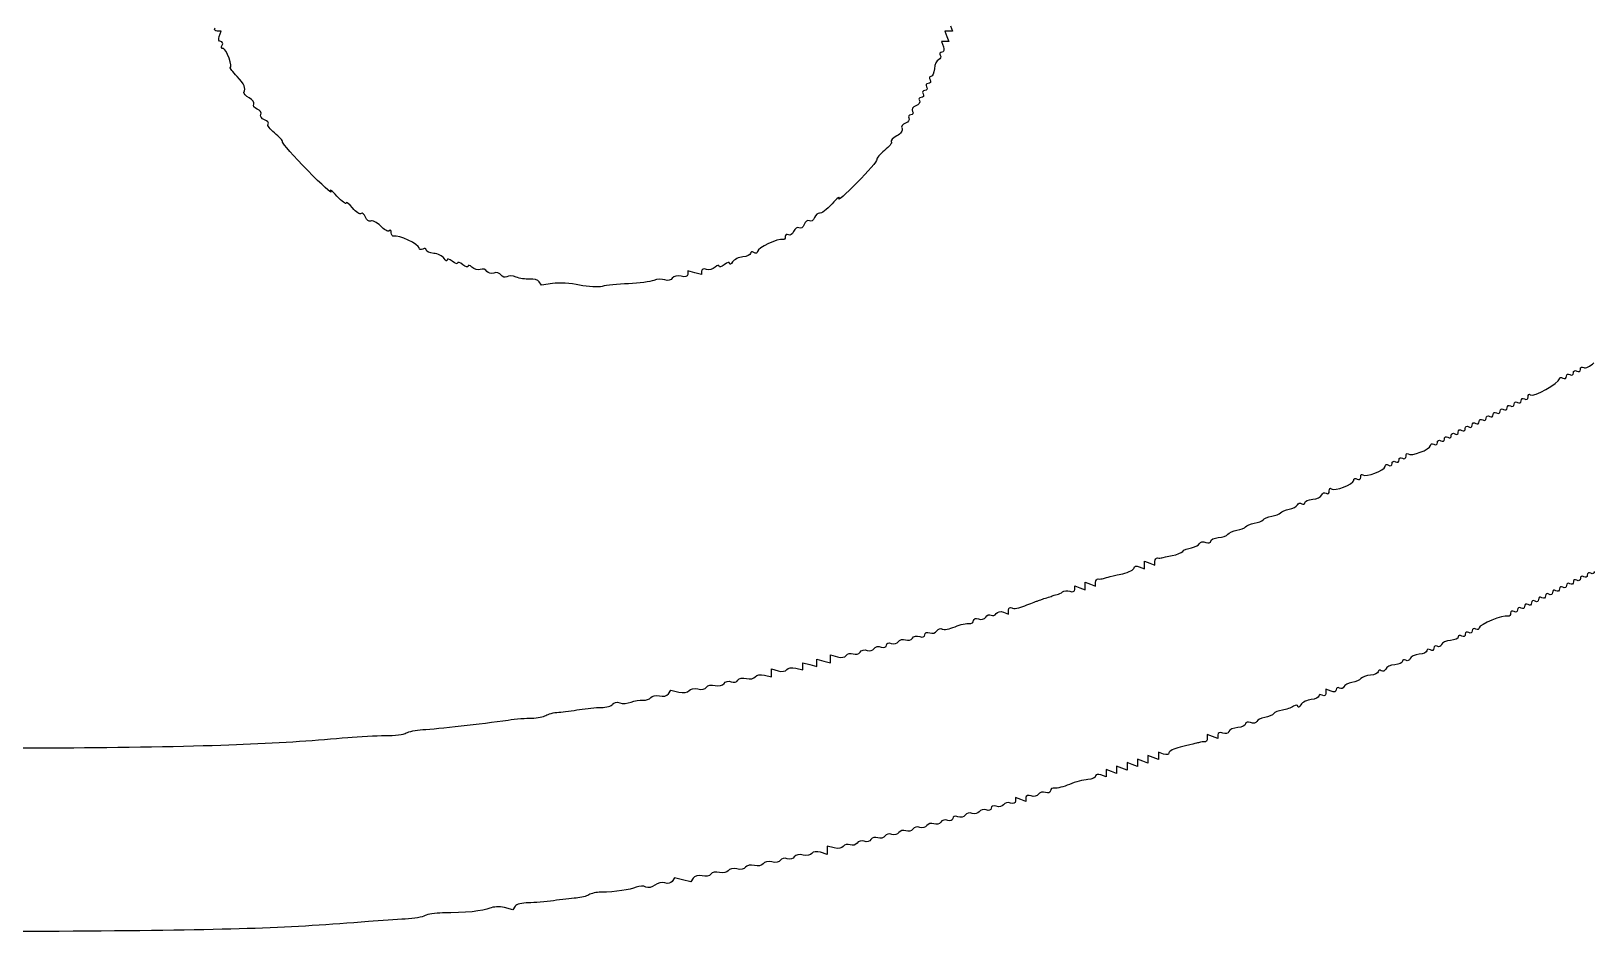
# Model space of a CAD drawing. Extents: x 13 to 550, y 14 to 551.
# Drawn here: x 277.6 to 403.9, y 13.7 to 86.6 of the extents above; entities that cross this region are included whole.
import ezdxf

# ---------------------------------------------------------------- set-up
doc = ezdxf.new("R2010")
doc.units = 0
doc.layers.get('0').update_dxf_attribs({"linetype": 'CONTINUOUS'})

msp = doc.modelspace()

# ---------------------------------------------------------------- linework, layer by layer
at = {"color": 7}
for p, q in [((293.007062, 86.642222), (292.677991, 86.642222)), ((292.844615, 86.218889), (293.007062, 86.642222)), ((351.891939, 86.642222), (351.58838, 86.642222)), ((351.58838, 86.642222), (351.750828, 86.218889)), ((351.750828, 86.218889), (351.913275, 85.795556)), ((352.195497, 86.642222), (351.891939, 86.642222)), ((352.03305, 87.065556), (352.195497, 86.642222)), ((351.609716, 85.795556), (351.306158, 85.795556)), ((351.306158, 85.795556), (351.468605, 85.372222)), ((351.913275, 85.795556), (351.609716, 85.795556)), ((331.328776, 67.087129), (330.764332, 67.234731)), ((330.764332, 67.234731), (330.764332, 66.946018)), ((331.89322, 66.939499), (331.328776, 67.087129)), ((331.89322, 67.225503), (331.89322, 66.939499)), ((318.92144, 66.077169), (318.748212, 66.357472)), ((319.833498, 66.211111), (318.92144, 66.077169)), ((322.015443, 66.085466), (322.015556, 66.085466)), ((367.312222, 43.282052), (367.735556, 43.119604)), ((367.735556, 43.423163), (367.735556, 43.726721)), ((367.735556, 43.726721), (368.158889, 43.564274)), ((367.735556, 43.119604), (367.735556, 43.423163)), ((368.158889, 43.564274), (368.582222, 43.401827)), ((368.582222, 43.401827), (368.582222, 43.714247)), ((362.091111, 41.447607), (362.091111, 41.751165)), ((362.091111, 41.751165), (362.514444, 41.588718)), ((362.937778, 41.729829), (362.937778, 42.033388)), ((362.937778, 42.033388), (363.361111, 41.87094)), ((362.937778, 41.426271), (362.937778, 41.729829)), ((363.361111, 41.87094), (363.784444, 41.708493)), ((363.784444, 41.708493), (363.784444, 42.020913)), ((362.514444, 41.588718), (362.937778, 41.426271)), ((356.314587, 39.609691), (356.728889, 39.450716)), ((356.728889, 39.450716), (356.728889, 39.779787)), ((340.077778, 35.218426), (340.077778, 35.507168)), ((340.077778, 35.507168), (340.642222, 35.359538)), ((340.642222, 35.359538), (341.206667, 35.211935)), ((341.206667, 35.500649), (341.206667, 35.78939)), ((341.206667, 35.78939), (341.771111, 35.64176)), ((341.206667, 35.211935), (341.206667, 35.500649)), ((341.771111, 35.64176), (342.335556, 35.494158)), ((342.335556, 35.828337), (342.335556, 36.162488)), ((342.335556, 36.162488), (342.876237, 35.990869)), ((342.335556, 35.494158), (342.335556, 35.828337)), ((336.973616, 34.512814), (337.537778, 34.365269)), ((337.537778, 34.699448), (337.537778, 35.033599)), ((337.537778, 35.033599), (338.078459, 34.86198)), ((337.537778, 34.365269), (337.537778, 34.699448)), ((339.513616, 35.077259), (340.077778, 34.929713)), ((340.077778, 34.929713), (340.077778, 35.218426)), ((329.19766, 32.996463), (329.387934, 33.304282)), ((329.387934, 33.304282), (330.045399, 33.139267)), ((382.834303, 33.200171), (382.41097, 33.362618)), ((382.41097, 33.362618), (382.41097, 33.033547)), ((373.238748, 29.53131), (372.815414, 29.693757)), ((372.815414, 29.693757), (372.815414, 29.381337)), ((373.662081, 29.368863), (373.238748, 29.53131)), ((373.662081, 29.672421), (373.662081, 29.368863)), ((294.781111, 28.908869), (294.781111, 28.908869)), ((368.44097, 27.837977), (368.017637, 28.000424)), ((368.017637, 28.000424), (368.017637, 27.696866)), ((368.864303, 27.67553), (368.44097, 27.837977)), ((369.287637, 28.120199), (368.864303, 28.282646)), ((368.864303, 28.282646), (368.864303, 27.979088)), ((368.864303, 27.979088), (368.864303, 27.67553)), ((365.054303, 26.709088), (364.63097, 26.871535)), ((364.63097, 26.871535), (364.63097, 26.567977)), ((364.63097, 26.567977), (364.63097, 26.264418)), ((365.477637, 26.546641), (365.054303, 26.709088)), ((365.90097, 26.99131), (365.477637, 27.153757)), ((365.477637, 27.153757), (365.477637, 26.850199)), ((365.477637, 26.850199), (365.477637, 26.546641)), ((366.324303, 26.828863), (365.90097, 26.99131)), ((366.747637, 27.273532), (366.324303, 27.435979)), ((366.324303, 27.435979), (366.324303, 27.132421)), ((366.324303, 27.132421), (366.324303, 26.828863)), ((367.17097, 27.111085), (366.747637, 27.273532)), ((367.594303, 27.555754), (367.17097, 27.718202)), ((367.17097, 27.718202), (367.17097, 27.414643)), ((367.17097, 27.414643), (367.17097, 27.111085)), ((368.017637, 27.393307), (367.594303, 27.555754)), ((368.017637, 27.696866), (368.017637, 27.393307)), ((364.63097, 26.264418), (364.207637, 26.426866)), ((357.716526, 24.45131), (357.293192, 24.613757)), ((357.293192, 24.613757), (357.293192, 24.310199)), ((358.139859, 24.288863), (357.716526, 24.45131)), ((358.139859, 24.592421), (358.139859, 24.288863)), ((342.617354, 20.520547), (342.053192, 20.668093)), ((342.053192, 20.668093), (342.053192, 20.333914)), ((342.053192, 20.333914), (342.053192, 19.999762)), ((342.053192, 19.999762), (341.512511, 20.171382)), ((329.696995, 18.107999), (329.516063, 17.815221)), ((330.35446, 17.942983), (329.696995, 18.107999)), ((331.011925, 17.777968), (330.35446, 17.942983)), ((331.202199, 18.085788), (331.011925, 17.777968)), ((316.618592, 15.520049), (315.930986, 15.692628)), ((316.792779, 15.801876), (316.618592, 15.520049))]:
    msp.add_line(p, q, dxfattribs=at)
for points in [[(292.677991, 86.642222), (292.497002, 86.642222), (292.421987, 86.760445), (292.511282, 86.904943)], [(292.97218, 85.795556), (292.812668, 85.795556), (292.755264, 85.986056), (292.844615, 86.218889)], [(293.087778, 85.513333), (293.183705, 85.668556), (293.131692, 85.795556), (292.97218, 85.795556)], [(293.181645, 85.231111), (293.034071, 85.231111), (292.99185, 85.358111), (293.087778, 85.513333)], [(293.745864, 83.672257), (293.978217, 83.688626), (293.419925, 85.231111), (293.181645, 85.231111)], [(351.210541, 84.690768), (351.298284, 84.548811), (351.236506, 84.38817), (351.073551, 84.333814)], [(351.341041, 84.948889), (351.181529, 84.948889), (351.122798, 84.832726), (351.210541, 84.690768)], [(351.468605, 85.372222), (351.557957, 85.139389), (351.500553, 84.948889), (351.341041, 84.948889)], [(294.287222, 82.984058), (293.937972, 83.358934), (293.694358, 83.668616), (293.745864, 83.672257)], [(350.729522, 83.604156), (350.703275, 83.257192), (350.574525, 82.973333), (350.443179, 82.973333)], [(351.073551, 84.333814), (350.910454, 84.279458), (350.755656, 83.951092), (350.729522, 83.604156)], [(294.851667, 81.683493), (295.013182, 82.051991), (294.889005, 82.338108), (294.287222, 82.984058)], [(350.096554, 82.126667), (350.192481, 81.971444), (350.128981, 81.844444), (349.955443, 81.844444)], [(350.237665, 82.408889), (350.064126, 82.408889), (350.000626, 82.281889), (350.096554, 82.126667)], [(350.378776, 82.691111), (350.474703, 82.535889), (350.411203, 82.408889), (350.237665, 82.408889)], [(350.443179, 82.973333), (350.311833, 82.973333), (350.282849, 82.846333), (350.378776, 82.691111)], [(295.280927, 81.242803), (295.006042, 81.396642), (294.812861, 81.59496), (294.851667, 81.683493)], [(295.635341, 80.727776), (295.715323, 80.857203), (295.555839, 81.088964), (295.280927, 81.242803)], [(349.513821, 81.027355), (349.599702, 80.888388), (349.472165, 80.698792), (349.230386, 80.605997)], [(349.67322, 81.28), (349.499682, 81.28), (349.427941, 81.166321), (349.513821, 81.027355)], [(349.814332, 81.562222), (349.910259, 81.407), (349.846759, 81.28), (349.67322, 81.28)], [(349.955443, 81.844444), (349.781904, 81.844444), (349.718404, 81.717444), (349.814332, 81.562222)], [(295.929502, 80.323775), (295.687722, 80.416569), (295.55536, 80.598377), (295.635341, 80.727776)], [(296.211724, 79.900441), (296.298281, 80.040508), (296.171281, 80.231008), (295.929502, 80.323775)], [(296.516467, 79.468472), (296.262298, 79.566008), (296.125166, 79.760403), (296.211724, 79.900441)], [(348.667155, 79.616244), (348.753035, 79.477277), (348.625499, 79.28768), (348.383719, 79.194886)], [(348.826554, 79.868889), (348.653015, 79.868889), (348.581274, 79.75521), (348.667155, 79.616244)], [(348.966423, 80.153115), (349.063056, 79.996792), (349.000092, 79.868889), (348.826554, 79.868889)], [(349.230386, 80.605997), (348.988606, 80.51323), (348.869818, 80.30941), (348.966423, 80.153115)], [(296.80662, 79.119222), (296.901193, 79.213795), (296.770608, 79.370964), (296.516467, 79.468472)], [(297.32526, 78.404071), (296.945445, 78.70286), (296.712076, 79.024649), (296.80662, 79.119222)], [(297.976234, 77.665439), (297.997965, 77.772937), (297.705103, 78.10531), (297.32526, 78.404071)], [(348.111008, 78.756143), (348.202814, 78.60761), (348.009492, 78.342434), (347.681409, 78.166863)], [(348.383719, 79.194886), (348.141939, 79.102119), (348.019229, 78.904677), (348.111008, 78.756143)], [(300.016531, 75.353333), (298.8726, 76.5175), (297.954474, 77.55794), (297.976234, 77.665439)], [(347.240578, 77.691883), (347.326232, 77.606257), (347.085553, 77.291748), (346.705738, 76.99296)], [(347.681409, 78.166863), (347.353326, 77.991264), (347.154952, 77.777538), (347.240578, 77.691883)], [(346.070372, 76.254328), (346.10071, 76.146829), (345.378109, 75.296889), (344.464527, 74.365556)], [(346.705738, 76.99296), (346.325896, 76.694199), (346.040004, 76.361826), (346.070372, 76.254328)], [(301.873243, 73.66), (301.996009, 73.427167), (301.16049, 74.189167), (300.016531, 75.353333)], [(302.378336, 73.291474), (301.977778, 73.727), (301.750476, 73.892833), (301.873243, 73.66)], [(303.116065, 72.72703), (303.110985, 72.601977), (302.778922, 72.855977), (302.378336, 73.291474)], [(343.01557, 73.095556), (343.132212, 73.328389), (342.877112, 73.137889), (342.448698, 72.672222)], [(344.464527, 74.365556), (343.550974, 73.434222), (342.898956, 72.862722), (343.01557, 73.095556)], [(303.645457, 72.331439), (303.359453, 72.674085), (303.121229, 72.852111), (303.116065, 72.72703)], [(304.334982, 71.877964), (304.241764, 71.784718), (303.931489, 71.988793), (303.645457, 72.331439)], [(304.681805, 71.585356), (304.584298, 71.839497), (304.428229, 71.971182), (304.334982, 71.877964)], [(342.448698, 72.672222), (342.020285, 72.206556), (341.562013, 71.858491), (341.4303, 71.898736)], [(305.101498, 71.273021), (304.968204, 71.19064), (304.779341, 71.331187), (304.681805, 71.585356)], [(305.895079, 70.871588), (305.591916, 71.174751), (305.234792, 71.355402), (305.101498, 71.273021)], [(306.610935, 70.485), (306.52037, 70.394463), (306.198242, 70.568425), (305.895079, 70.871588)], [(339.76389, 70.716168), (339.623823, 70.802726), (339.433323, 70.675726), (339.340557, 70.433946)], [(340.187224, 70.99839), (340.094429, 70.756611), (339.903929, 70.629611), (339.76389, 70.716168)], [(340.610557, 71.280613), (340.47049, 71.36717), (340.27999, 71.24017), (340.187224, 70.99839)], [(341.02802, 71.547567), (340.938471, 71.314197), (340.750596, 71.194055), (340.610557, 71.280613)], [(341.4303, 71.898736), (341.298615, 71.938981), (341.117569, 71.780964), (341.02802, 71.547567)], [(306.775556, 70.32038), (306.775556, 70.501454), (306.701472, 70.575537), (306.610935, 70.485)], [(306.987222, 70.058224), (306.870806, 70.021309), (306.775556, 70.139278), (306.775556, 70.32038)], [(309.033333, 69.09356), (309.033333, 69.374992), (307.344177, 70.171366), (306.987222, 70.058224)], [(338.454887, 69.776001), (338.097932, 69.889144), (336.408776, 69.09277), (336.408776, 68.811338)], [(338.666554, 70.007762), (338.666554, 69.843396), (338.571304, 69.739087), (338.454887, 69.776001)], [(338.919199, 70.15051), (338.780233, 70.23639), (338.666554, 70.172241), (338.666554, 70.007762)], [(339.340557, 70.433946), (339.247762, 70.192166), (339.058165, 70.06463), (338.919199, 70.15051)], [(309.315556, 69.003333), (309.160333, 68.907406), (309.033333, 68.94799), (309.033333, 69.09356)], [(309.597778, 68.93893), (309.597778, 69.070276), (309.470778, 69.099261), (309.315556, 69.003333)], [(310.207378, 68.654196), (309.872098, 68.679596), (309.597778, 68.807584), (309.597778, 68.93893)], [(311.049726, 68.241362), (310.92171, 68.44315), (310.542658, 68.628937), (310.207378, 68.654196)], [(311.286793, 68.120655), (311.283971, 67.985245), (311.177742, 68.039544), (311.049726, 68.241362)], [(311.714444, 68.015556), (311.481611, 68.208793), (311.289164, 68.256094), (311.286793, 68.120655)], [(335.234732, 68.371974), (334.899452, 68.346574), (334.520399, 68.160928), (334.392383, 67.959139)], [(335.844332, 68.656708), (335.844332, 68.525362), (335.570012, 68.397233), (335.234732, 68.371974)], [(336.126554, 68.721111), (335.971332, 68.817038), (335.844332, 68.788054), (335.844332, 68.656708)], [(336.408776, 68.811338), (336.408776, 68.665767), (336.281776, 68.625184), (336.126554, 68.721111)], [(312.137778, 67.874444), (312.137778, 67.758818), (311.947278, 67.822318), (311.714444, 68.015556)], [(312.561111, 67.733333), (312.328278, 67.926571), (312.137778, 67.990071), (312.137778, 67.874444)], [(312.984444, 67.614123), (312.984444, 67.486445), (312.793944, 67.540096), (312.561111, 67.733333)], [(313.30107, 67.529597), (313.12691, 67.703756), (312.984444, 67.741772), (312.984444, 67.614123)], [(313.978064, 67.351289), (313.77986, 67.27523), (313.475201, 67.355522), (313.30107, 67.529597)], [(314.517165, 67.200441), (314.418867, 67.359474), (314.176297, 67.427348), (313.978064, 67.351289)], [(315.08161, 67.05933), (314.869435, 66.977937), (314.615435, 67.04155), (314.517165, 67.200441)], [(315.656496, 66.901314), (315.552469, 67.069631), (315.293756, 67.140751), (315.08161, 67.05933)], [(330.764332, 66.946018), (330.764332, 66.787212), (330.524668, 66.719958), (330.23175, 66.796553)], [(332.282151, 67.362239), (332.068255, 67.444338), (331.89322, 67.382842), (331.89322, 67.225503)], [(332.987706, 67.529597), (332.813575, 67.355466), (332.496075, 67.280169), (332.282151, 67.362239)], [(333.304332, 67.614123), (333.304332, 67.741772), (333.161866, 67.703756), (332.987706, 67.529597)], [(333.727665, 67.733333), (333.494832, 67.540096), (333.304332, 67.486445), (333.304332, 67.614123)], [(334.155316, 67.838433), (334.152494, 67.973871), (333.960498, 67.926571), (333.727665, 67.733333)], [(334.392383, 67.959139), (334.264367, 67.757322), (334.157687, 67.703023), (334.155316, 67.838433)], [(316.121909, 66.76596), (315.969989, 66.672065), (315.760552, 66.732968), (315.656496, 66.901314)], [(316.878518, 66.728594), (316.614302, 66.843035), (316.273829, 66.859856), (316.121909, 66.76596)], [(317.966937, 66.579157), (317.632503, 66.546899), (317.142707, 66.614153), (316.878518, 66.728594)], [(318.748212, 66.357472), (318.652934, 66.51165), (318.30137, 66.611387), (317.966937, 66.579157)], [(322.015556, 66.085466), (321.317056, 66.228242), (320.33512, 66.2848), (319.833498, 66.211111)], [(323.849887, 65.982991), (323.539443, 65.896575), (322.713943, 65.942718), (322.015443, 66.085466)], [(325.966554, 66.199484), (325.112832, 66.166802), (324.160332, 66.069379), (323.849887, 65.982991)], [(328.012665, 66.461866), (327.741026, 66.350219), (326.820276, 66.232165), (325.966554, 66.199484)], [(328.920856, 66.505864), (328.69299, 66.593297), (328.284304, 66.573485), (328.012665, 66.461866)], [(329.517135, 66.641359), (329.417031, 66.479392), (329.148722, 66.418404), (328.920856, 66.505864)], [(330.23175, 66.796553), (329.938803, 66.873176), (329.617239, 66.803326), (329.517135, 66.641359)], [(403.013333, 59.266582), (403.013333, 59.44012), (403.135705, 59.506499), (403.285254, 59.414043)], [(403.285254, 59.414043), (403.434832, 59.321615), (403.805249, 59.494053), (404.108412, 59.797216)], [(398.962795, 57.202324), (399.186174, 56.978945), (401.32, 58.143281), (401.32, 58.488552)], [(401.32, 58.488552), (401.32, 58.624329), (401.447, 58.656954), (401.602222, 58.561026)], [(401.602222, 58.561026), (401.757444, 58.465099), (401.884444, 58.528599), (401.884444, 58.702138)], [(401.884444, 58.702138), (401.884444, 58.875676), (402.011444, 58.939176), (402.166667, 58.843249)], [(402.166667, 58.843249), (402.321889, 58.747321), (402.448889, 58.810821), (402.448889, 58.98436)], [(402.448889, 58.98436), (402.448889, 59.157898), (402.575889, 59.221398), (402.731111, 59.125471)], [(402.731111, 59.125471), (402.886333, 59.029544), (403.013333, 59.093044), (403.013333, 59.266582)], [(398.215556, 56.726582), (398.215556, 56.90012), (398.342556, 56.96362), (398.497778, 56.867693)], [(398.497778, 56.867693), (398.653, 56.771766), (398.78, 56.849066), (398.78, 57.039171)], [(398.78, 57.039171), (398.78, 57.229446), (398.86224, 57.302852), (398.962795, 57.202324)], [(395.393333, 55.315471), (395.393333, 55.489009), (395.520333, 55.552509), (395.675556, 55.456582)], [(395.675556, 55.456582), (395.830778, 55.360655), (395.957778, 55.424155), (395.957778, 55.597693)], [(395.957778, 55.597693), (395.957778, 55.771232), (396.084778, 55.834732), (396.24, 55.738804)], [(396.24, 55.738804), (396.395222, 55.642877), (396.522222, 55.706377), (396.522222, 55.879915)], [(396.522222, 55.879915), (396.522222, 56.053454), (396.649222, 56.116954), (396.804444, 56.021026)], [(396.804444, 56.021026), (396.959667, 55.925099), (397.086667, 55.988599), (397.086667, 56.162138)], [(397.086667, 56.162138), (397.086667, 56.335676), (397.213667, 56.399176), (397.368889, 56.303249)], [(397.368889, 56.303249), (397.524111, 56.207321), (397.651111, 56.270821), (397.651111, 56.44436)], [(397.651111, 56.44436), (397.651111, 56.617898), (397.778111, 56.681398), (397.933333, 56.585471)], [(397.933333, 56.585471), (398.088556, 56.489544), (398.215556, 56.553044), (398.215556, 56.726582)], [(393.135556, 54.186582), (393.135556, 54.36012), (393.262556, 54.42362), (393.417778, 54.327693)], [(393.417778, 54.327693), (393.573, 54.231766), (393.7, 54.295266), (393.7, 54.468804)], [(393.7, 54.468804), (393.7, 54.642343), (393.827, 54.705843), (393.982222, 54.609915)], [(393.982222, 54.609915), (394.137444, 54.513988), (394.264444, 54.577488), (394.264444, 54.751026)], [(394.264444, 54.751026), (394.264444, 54.924565), (394.391444, 54.988065), (394.546667, 54.892138)], [(394.546667, 54.892138), (394.701889, 54.79621), (394.828889, 54.85971), (394.828889, 55.033249)], [(394.828889, 55.033249), (394.828889, 55.206787), (394.955889, 55.270287), (395.111111, 55.17436)], [(395.111111, 55.17436), (395.266333, 55.078432), (395.393333, 55.141932), (395.393333, 55.315471)], [(389.067322, 52.422213), (389.303401, 52.186134), (390.877778, 52.777249), (390.877778, 53.101946)], [(390.877778, 53.101946), (390.877778, 53.251156), (391.004778, 53.294732), (391.16, 53.198804)], [(391.16, 53.198804), (391.315222, 53.102877), (391.442222, 53.166377), (391.442222, 53.339915)], [(391.442222, 53.339915), (391.442222, 53.513454), (391.569222, 53.576954), (391.724444, 53.481026)], [(391.724444, 53.481026), (391.879667, 53.385099), (392.006667, 53.448599), (392.006667, 53.622138)], [(392.006667, 53.622138), (392.006667, 53.795676), (392.133667, 53.859176), (392.288889, 53.763249)], [(392.288889, 53.763249), (392.444111, 53.667321), (392.571111, 53.730821), (392.571111, 53.90436)], [(392.571111, 53.90436), (392.571111, 54.077898), (392.698111, 54.141398), (392.853333, 54.045471)], [(392.853333, 54.045471), (393.008556, 53.949544), (393.135556, 54.013044), (393.135556, 54.186582)], [(387.773333, 51.646582), (387.773333, 51.82012), (387.900333, 51.88362), (388.055556, 51.787693)], [(388.055556, 51.787693), (388.210778, 51.691766), (388.337778, 51.755266), (388.337778, 51.928804)], [(388.337778, 51.928804), (388.337778, 52.102343), (388.464778, 52.165843), (388.62, 52.069915)], [(388.62, 52.069915), (388.775222, 51.973988), (388.902222, 52.051289), (388.902222, 52.241394)], [(388.902222, 52.241394), (388.902222, 52.431668), (388.976531, 52.513032), (389.067322, 52.422213)], [(384.951111, 50.376582), (385.106333, 50.280655), (385.233333, 50.357955), (385.233333, 50.54806)], [(385.233333, 50.54806), (385.233333, 50.738334), (385.307642, 50.819699), (385.398433, 50.72888)], [(385.398433, 50.72888), (385.634512, 50.492801), (387.208889, 51.083916), (387.208889, 51.408612)], [(387.208889, 51.408612), (387.208889, 51.557823), (387.335889, 51.601398), (387.491111, 51.505471)], [(387.491111, 51.505471), (387.646333, 51.409544), (387.773333, 51.473044), (387.773333, 51.646582)], [(382.078258, 49.095801), (382.132614, 49.258897), (382.293255, 49.320535), (382.435213, 49.232792)], [(382.435213, 49.232792), (382.577171, 49.145049), (382.693333, 49.228841), (382.693333, 49.419171)], [(382.693333, 49.419171), (382.693333, 49.609446), (382.767642, 49.69081), (382.858433, 49.599991)], [(382.858433, 49.599991), (383.094512, 49.363912), (384.668889, 49.955027), (384.668889, 50.279723)], [(384.668889, 50.279723), (384.668889, 50.428934), (384.795889, 50.472509), (384.951111, 50.376582)], [(379.447778, 47.932989), (379.758222, 47.986019), (380.05481, 48.145559), (380.10688, 48.287517)], [(380.10688, 48.287517), (380.15895, 48.429503), (380.3177, 48.473868), (380.459657, 48.386125)], [(380.459657, 48.386125), (380.601615, 48.298382), (380.717778, 48.334083), (380.717778, 48.46543)], [(380.717778, 48.46543), (380.717778, 48.596776), (381.001637, 48.725638), (381.348601, 48.751772)], [(381.348601, 48.751772), (381.695537, 48.778019), (382.023902, 48.932705), (382.078258, 49.095801)], [(375.92, 46.52422), (375.997611, 46.625143), (376.315111, 46.752143), (376.625556, 46.806443)], [(376.625556, 46.806443), (376.936, 46.86077), (377.2535, 46.98777), (377.331111, 47.088665)], [(377.331111, 47.088665), (377.408722, 47.189588), (377.726222, 47.316588), (378.036667, 47.370887)], [(378.036667, 47.370887), (378.347111, 47.425215), (378.664611, 47.552215), (378.742222, 47.653109)], [(378.742222, 47.653109), (378.819833, 47.754032), (379.137333, 47.87996), (379.447778, 47.932989)], [(373.097778, 45.347438), (373.097778, 45.486235), (373.372098, 45.62046), (373.707378, 45.645719)], [(373.707378, 45.645719), (374.042658, 45.671119), (374.391908, 45.793265), (374.483489, 45.917443)], [(374.483489, 45.917443), (374.57507, 46.041649), (374.904, 46.187699), (375.214444, 46.241998)], [(375.214444, 46.241998), (375.524889, 46.296326), (375.842389, 46.423326), (375.92, 46.52422)], [(369.146667, 44.014136), (369.224278, 44.044052), (369.599774, 44.125783), (369.981085, 44.195802)], [(369.981085, 44.195802), (370.362395, 44.265794), (370.743395, 44.415089), (370.827752, 44.527611)], [(370.827752, 44.527611), (370.912108, 44.640105), (371.235111, 44.775515), (371.545556, 44.828545)], [(371.545556, 44.828545), (371.856, 44.881574), (372.149963, 45.033184), (372.198787, 45.165462)], [(372.198787, 45.165462), (372.247612, 45.297739), (372.469862, 45.336037), (372.692676, 45.250523)], [(372.692676, 45.250523), (372.91549, 45.165038), (373.097778, 45.208642), (373.097778, 45.347438)], [(365.971667, 42.724465), (366.476139, 42.844466), (366.888889, 43.05554), (366.888889, 43.193575)], [(366.888889, 43.193575), (366.888889, 43.331582), (367.079389, 43.371403), (367.312222, 43.282052)], [(368.582222, 43.714247), (368.582222, 43.886092), (368.677472, 44.011624), (368.793889, 43.993252)], [(368.793889, 43.993252), (368.910306, 43.974907), (369.069056, 43.98422), (369.146667, 44.014136)], [(363.784444, 42.020913), (363.784444, 42.192758), (363.879694, 42.318291), (363.996111, 42.299918)], [(363.996111, 42.299918), (364.112528, 42.281574), (364.303028, 42.297096), (364.419444, 42.335196)], [(364.419444, 42.335196), (364.651346, 42.410465), (364.649738, 42.410041), (365.971667, 42.724465)], [(401.602081, 41.627778), (401.446859, 41.723705), (401.319859, 41.660205), (401.319859, 41.486667)], [(401.884303, 41.768889), (401.884303, 41.59535), (401.757303, 41.53185), (401.602081, 41.627778)], [(402.166526, 41.91), (402.011303, 42.005927), (401.884303, 41.942427), (401.884303, 41.768889)], [(402.448748, 42.051111), (402.448748, 41.877573), (402.321748, 41.814073), (402.166526, 41.91)], [(402.73097, 42.192222), (402.575748, 42.28815), (402.448748, 42.22465), (402.448748, 42.051111)], [(403.013192, 42.333333), (403.013192, 42.159795), (402.886192, 42.096295), (402.73097, 42.192222)], [(403.295414, 42.474444), (403.140192, 42.570372), (403.013192, 42.506872), (403.013192, 42.333333)], [(403.577637, 42.615556), (403.577637, 42.442017), (403.450637, 42.378517), (403.295414, 42.474444)], [(403.859859, 42.756667), (403.704637, 42.852594), (403.577637, 42.789094), (403.577637, 42.615556)], [(404.142081, 42.897778), (404.142081, 42.724239), (404.015081, 42.660739), (403.859859, 42.756667)], [(358.045766, 40.120457), (358.485638, 40.302575), (358.940806, 40.478117), (359.057222, 40.510516)], [(359.057222, 40.510516), (359.173639, 40.542916), (359.332389, 40.601194), (359.41, 40.64)], [(359.41, 40.64), (359.487611, 40.678806), (359.678111, 40.742306), (359.833333, 40.781111)], [(359.833333, 40.781111), (359.988556, 40.819917), (360.179056, 40.883417), (360.256667, 40.922222)], [(360.256667, 40.922222), (360.334278, 40.961028), (360.514194, 41.008639), (360.656491, 41.028056)], [(360.656491, 41.028056), (360.798759, 41.047529), (361.001677, 41.149834), (361.107397, 41.255555)], [(361.107397, 41.255555), (361.213118, 41.361275), (361.477701, 41.37945), (361.695379, 41.295913)], [(361.695379, 41.295913), (361.913029, 41.212403), (362.091111, 41.280673), (362.091111, 41.447607)], [(399.344303, 40.498889), (399.189081, 40.594816), (399.062081, 40.531316), (399.062081, 40.357778)], [(399.626526, 40.64), (399.626526, 40.466462), (399.499526, 40.402962), (399.344303, 40.498889)], [(399.908748, 40.781111), (399.753526, 40.877038), (399.626526, 40.813538), (399.626526, 40.64)], [(400.19097, 40.922222), (400.19097, 40.748684), (400.06397, 40.685184), (399.908748, 40.781111)], [(400.473192, 41.063333), (400.31797, 41.159261), (400.19097, 41.095761), (400.19097, 40.922222)], [(400.755414, 41.204444), (400.755414, 41.030906), (400.628414, 40.967406), (400.473192, 41.063333)], [(401.037637, 41.345556), (400.882414, 41.441483), (400.755414, 41.377983), (400.755414, 41.204444)], [(401.319859, 41.486667), (401.319859, 41.313128), (401.192859, 41.249628), (401.037637, 41.345556)], [(353.906667, 38.925444), (353.906667, 39.082585), (354.084326, 39.143009), (354.301439, 39.059668)], [(354.301439, 39.059668), (354.518581, 38.976356), (354.781358, 39.04584), (354.885385, 39.214242)], [(354.885385, 39.214242), (354.98944, 39.382587), (355.184004, 39.452663), (355.317778, 39.37)], [(355.317778, 39.37), (355.451551, 39.287337), (355.637338, 39.343189), (355.730641, 39.494178)], [(355.730641, 39.494178), (355.823943, 39.645167), (356.08672, 39.697152), (356.314587, 39.609691)], [(356.728889, 39.779787), (356.728889, 39.960776), (356.845221, 40.036976), (356.987433, 39.949092)], [(356.987433, 39.949092), (357.129616, 39.861208), (357.605866, 39.938367), (358.045766, 40.120457)], [(397.157081, 39.286744), (396.751641, 39.397545), (394.828748, 38.618696), (394.828748, 38.343671)], [(397.368748, 39.527762), (397.368748, 39.363396), (397.273498, 39.25491), (397.157081, 39.286744)], [(397.65097, 39.652222), (397.495748, 39.74815), (397.368748, 39.692157), (397.368748, 39.527762)], [(397.933192, 39.793333), (397.933192, 39.619795), (397.806192, 39.556295), (397.65097, 39.652222)], [(398.215414, 39.934444), (398.060192, 40.030372), (397.933192, 39.966872), (397.933192, 39.793333)], [(398.497637, 40.075556), (398.497637, 39.902017), (398.370637, 39.838517), (398.215414, 39.934444)], [(398.779859, 40.216667), (398.624637, 40.312594), (398.497637, 40.249094), (398.497637, 40.075556)], [(399.062081, 40.357778), (399.062081, 40.184239), (398.935081, 40.120739), (398.779859, 40.216667)], [(349.955556, 37.778718), (349.955556, 37.945681), (350.133214, 38.01412), (350.350328, 37.93078)], [(350.350328, 37.93078), (350.56747, 37.847468), (350.830247, 37.916951), (350.934274, 38.085353)], [(350.934274, 38.085353), (351.038329, 38.253698), (351.231002, 38.324959), (351.36249, 38.243708)], [(351.36249, 38.243708), (351.493949, 38.162456), (351.961422, 38.243708), (352.401322, 38.425459)], [(352.401322, 38.425459), (352.841193, 38.606702), (353.359861, 38.729017), (353.553889, 38.697323)], [(353.553889, 38.697323), (353.747917, 38.66563), (353.906667, 38.768274), (353.906667, 38.925444)], [(393.982081, 37.958889), (393.826859, 38.054816), (393.699859, 37.991316), (393.699859, 37.817778)], [(394.264303, 38.1), (394.264303, 37.926462), (394.137303, 37.862962), (393.982081, 37.958889)], [(394.546526, 38.241111), (394.391303, 38.337038), (394.264303, 38.273538), (394.264303, 38.1)], [(394.828748, 38.343671), (394.828748, 38.191327), (394.701748, 38.145184), (394.546526, 38.241111)], [(345.279387, 36.516225), (345.491534, 36.434804), (345.745534, 36.498163), (345.843832, 36.657336)], [(345.843832, 36.657336), (345.942102, 36.81634), (346.208943, 36.87493), (346.436809, 36.787469)], [(346.436809, 36.787469), (346.664675, 36.700037), (346.851111, 36.765174), (346.851111, 36.932052)], [(346.851111, 36.932052), (346.851111, 37.099014), (347.02877, 37.167453), (347.245884, 37.084113)], [(347.245884, 37.084113), (347.463025, 37.000801), (347.721089, 37.062664), (347.819387, 37.221781)], [(347.819387, 37.221781), (347.917657, 37.380785), (348.171657, 37.444285), (348.383832, 37.362892)], [(348.383832, 37.362892), (348.595978, 37.281471), (348.849978, 37.34483), (348.948276, 37.504003)], [(348.948276, 37.504003), (349.046546, 37.663007), (349.313387, 37.721596), (349.541253, 37.634136)], [(349.541253, 37.634136), (349.76912, 37.546703), (349.955556, 37.61184), (349.955556, 37.778718)], [(390.877637, 36.547778), (390.722414, 36.643705), (390.595414, 36.614721), (390.595414, 36.483375)], [(391.159859, 36.688889), (391.159859, 36.51535), (391.032859, 36.45185), (390.877637, 36.547778)], [(391.417979, 36.844901), (391.276022, 36.932644), (391.159859, 36.862399), (391.159859, 36.688889)], [(391.774934, 36.981892), (391.720578, 36.818796), (391.559937, 36.757158), (391.417979, 36.844901)], [(392.504591, 37.325921), (392.157656, 37.299674), (391.82929, 37.144988), (391.774934, 36.981892)], [(393.135414, 37.612264), (393.135414, 37.480917), (392.851555, 37.352055), (392.504591, 37.325921)], [(393.417637, 37.676667), (393.262414, 37.772594), (393.135414, 37.74361), (393.135414, 37.612264)], [(393.699859, 37.817778), (393.699859, 37.644239), (393.572859, 37.580739), (393.417637, 37.676667)], [(342.876237, 35.990869), (343.173643, 35.896494), (343.495207, 35.945882), (343.590852, 36.100625)], [(343.590852, 36.100625), (343.686497, 36.255396), (343.938324, 36.315396), (344.150498, 36.234003)], [(344.150498, 36.234003), (344.362645, 36.152582), (344.616645, 36.215941), (344.714943, 36.375114)], [(344.714943, 36.375114), (344.813213, 36.534118), (345.067213, 36.597618), (345.279387, 36.516225)], [(387.989036, 35.350365), (387.6421, 35.324119), (387.313734, 35.169433), (387.259378, 35.006336)], [(388.619859, 35.636708), (388.619859, 35.505362), (388.336, 35.376499), (387.989036, 35.350365)], [(388.877979, 35.716012), (388.736022, 35.803755), (388.619859, 35.768054), (388.619859, 35.636708)], [(389.234934, 35.853003), (389.180578, 35.689907), (389.019937, 35.62827), (388.877979, 35.716012)], [(389.964591, 36.197032), (389.617656, 36.170785), (389.28929, 36.016099), (389.234934, 35.853003)], [(390.595414, 36.483375), (390.595414, 36.352028), (390.311555, 36.223166), (389.964591, 36.197032)], [(334.272721, 33.976225), (334.484867, 33.894804), (334.734944, 33.951954), (334.828388, 34.103141)], [(334.828388, 34.103141), (334.92186, 34.254384), (335.237892, 34.315485), (335.530642, 34.238918)], [(335.530642, 34.238918), (335.823419, 34.162351), (336.140919, 34.225936), (336.236197, 34.380029)], [(336.236197, 34.380029), (336.331504, 34.534207), (336.663312, 34.593953), (336.973616, 34.512814)], [(338.078459, 34.86198), (338.375865, 34.767605), (338.693478, 34.810615), (338.784297, 34.957568)], [(338.784297, 34.957568), (338.875144, 35.10455), (339.203312, 35.158398), (339.513616, 35.077259)], [(385.258592, 34.233584), (385.167011, 34.109378), (384.838081, 33.9644), (384.527637, 33.911371)], [(386.034703, 34.505307), (385.699423, 34.479907), (385.350173, 34.357762), (385.258592, 34.233584)], [(386.644303, 34.790041), (386.644303, 34.658695), (386.369983, 34.530566), (386.034703, 34.505307)], [(386.902424, 34.869346), (386.760466, 34.957089), (386.644303, 34.921388), (386.644303, 34.790041)], [(387.259378, 35.006336), (387.205022, 34.84324), (387.044382, 34.781603), (386.902424, 34.869346)], [(327.776388, 32.697787), (327.867913, 32.845869), (328.182337, 32.904374), (328.475086, 32.827807)], [(328.475086, 32.827807), (328.767863, 32.75124), (329.093012, 32.827807), (329.19766, 32.996463)], [(330.045399, 33.139267), (330.40701, 33.048533), (330.780362, 33.099643), (330.875047, 33.252862)], [(330.875047, 33.252862), (330.969761, 33.40608), (331.286781, 33.468818), (331.57953, 33.392251)], [(331.57953, 33.392251), (331.872308, 33.315684), (332.189808, 33.379269), (332.285086, 33.533362)], [(332.285086, 33.533362), (332.380392, 33.68754), (332.697892, 33.75104), (332.990642, 33.674473)], [(332.990642, 33.674473), (333.283419, 33.597906), (333.60487, 33.6677), (333.704974, 33.829752)], [(333.704974, 33.829752), (333.805078, 33.991719), (334.060546, 34.057618), (334.272721, 33.976225)], [(382.128748, 32.878889), (381.973526, 32.974816), (381.846526, 32.945832), (381.846526, 32.814486)], [(382.41097, 33.033547), (382.41097, 32.852558), (382.28397, 32.782962), (382.128748, 32.878889)], [(383.257637, 33.327735), (383.257637, 33.168223), (383.067137, 33.110819), (382.834303, 33.200171)], [(383.515757, 33.458235), (383.373799, 33.545978), (383.257637, 33.487247), (383.257637, 33.327735)], [(383.868535, 33.556843), (383.816465, 33.414857), (383.657715, 33.370492), (383.515757, 33.458235)], [(384.527637, 33.911371), (384.217192, 33.858341), (383.920605, 33.698801), (383.868535, 33.556843)], [(320.322222, 31.510224), (320.710278, 31.538446), (321.472278, 31.636688), (322.015556, 31.728777)], [(322.015556, 31.728777), (322.558833, 31.820866), (323.34423, 31.893679), (323.760902, 31.890603)], [(323.760902, 31.890603), (324.177547, 31.887499), (324.594361, 32.00781), (324.687156, 32.157952)], [(324.687156, 32.157952), (324.77995, 32.308066), (325.042276, 32.359374), (325.270142, 32.271914)], [(325.270142, 32.271914), (325.498008, 32.184481), (325.906694, 32.209542), (326.178333, 32.327624)], [(326.178333, 32.327624), (326.449972, 32.445706), (326.883212, 32.516713), (327.141106, 32.485415)], [(327.141106, 32.485415), (327.399001, 32.454144), (327.684864, 32.549705), (327.776388, 32.697787)], [(378.895441, 31.680517), (378.591741, 31.633301), (378.274241, 31.502632), (378.189885, 31.39011)], [(379.800414, 31.986502), (379.606387, 31.865429), (379.19914, 31.727733), (378.895441, 31.680517)], [(380.15751, 31.978318), (380.154688, 32.103907), (379.994442, 32.107576), (379.800414, 31.986502)], [(380.394577, 32.116917), (380.266561, 31.9151), (380.159881, 31.852757), (380.15751, 31.978318)], [(381.236926, 32.529752), (380.901646, 32.504352), (380.522593, 32.318706), (380.394577, 32.116917)], [(381.846526, 32.814486), (381.846526, 32.68314), (381.572206, 32.555011), (381.236926, 32.529752)], [(309.315556, 30.098577), (310.602432, 30.176103), (313.997679, 30.557724), (316.23, 30.875732)], [(316.23, 30.875732), (316.850889, 30.96418), (317.716041, 31.035696), (318.152526, 31.03468)], [(318.152526, 31.03468), (318.589039, 31.03468), (319.097039, 31.128744), (319.281415, 31.245979)], [(319.281415, 31.245979), (319.465819, 31.363214), (319.934167, 31.482143), (320.322222, 31.510224)], [(375.919859, 30.570283), (375.919859, 30.431486), (375.636, 30.296527), (375.289036, 30.270394)], [(376.324961, 30.667198), (376.102146, 30.752683), (375.919859, 30.70908), (375.919859, 30.570283)], [(376.81885, 30.75226), (376.770025, 30.619982), (376.547775, 30.581685), (376.324961, 30.667198)], [(377.472081, 31.089177), (377.161637, 31.036147), (376.867674, 30.884537), (376.81885, 30.75226)], [(378.189885, 31.39011), (378.105529, 31.277616), (377.782526, 31.142206), (377.472081, 31.089177)], [(294.781111, 28.908869), (298.041794, 29.055766), (300.841523, 29.24), (303.247778, 29.466004)], [(303.247778, 29.466004), (304.179111, 29.553464), (305.549441, 29.622552), (306.292956, 29.619504)], [(306.292956, 29.619504), (307.03647, 29.6164), (307.79847, 29.709618), (307.986289, 29.826514)], [(307.986289, 29.826514), (308.174108, 29.943411), (308.772278, 30.065839), (309.315556, 30.098577)], [(372.180414, 29.067054), (371.948512, 28.991786), (371.950121, 28.992209), (370.628192, 28.677785)], [(372.603748, 29.102332), (372.487331, 29.120677), (372.296831, 29.105154), (372.180414, 29.067054)], [(372.815414, 29.381337), (372.815414, 29.209492), (372.720164, 29.08396), (372.603748, 29.102332)], [(374.067183, 29.820531), (373.844368, 29.906016), (373.662081, 29.83944), (373.662081, 29.672421)], [(374.565249, 29.943975), (374.51411, 29.790588), (374.289997, 29.735018), (374.067183, 29.820531)], [(375.289036, 30.270394), (374.9421, 30.244147), (374.616387, 30.097391), (374.565249, 29.943975)], [(273.091978, 28.697654), (273.283482, 28.506138), (289.305436, 28.662178), (294.781111, 28.908869)], [(369.71097, 28.208676), (369.71097, 28.070669), (369.52047, 28.030847), (369.287637, 28.120199)], [(370.628192, 28.677785), (370.12372, 28.557784), (369.71097, 28.34671), (369.71097, 28.208676)], [(364.207637, 26.426866), (363.974803, 26.516217), (363.784219, 26.48046), (363.784106, 26.347448)], [(360.468192, 25.367149), (360.274164, 25.398843), (360.115414, 25.296199), (360.115414, 25.139029)], [(361.667637, 25.664499), (361.20197, 25.469257), (360.66222, 25.335456), (360.468192, 25.367149)], [(363.149106, 26.062545), (362.799969, 26.038838), (362.133303, 25.859768), (361.667637, 25.664499)], [(363.784106, 26.347448), (363.783993, 26.214409), (363.498243, 26.086223), (363.149106, 26.062545)], [(356.324916, 24.02047), (356.226646, 23.861466), (355.959805, 23.802876), (355.731939, 23.890337)], [(356.89842, 24.158138), (356.681278, 24.24145), (356.423214, 24.179586), (356.324916, 24.02047)], [(357.293192, 24.310199), (357.293192, 24.143236), (357.115533, 24.074797), (356.89842, 24.158138)], [(358.554161, 24.737004), (358.326295, 24.824436), (358.139859, 24.759299), (358.139859, 24.592421)], [(359.147138, 24.867136), (359.048868, 24.708132), (358.782027, 24.649543), (358.554161, 24.737004)], [(359.720642, 25.004804), (359.5035, 25.088116), (359.245436, 25.026253), (359.147138, 24.867136)], [(360.115414, 25.139029), (360.115414, 24.981888), (359.937756, 24.921464), (359.720642, 25.004804)], [(351.81842, 22.747026), (351.601278, 22.830338), (351.343214, 22.768475), (351.244916, 22.609358)], [(352.213192, 22.899088), (352.213192, 22.732125), (352.035533, 22.663686), (351.81842, 22.747026)], [(352.627494, 23.04367), (352.399628, 23.131103), (352.213192, 23.065966), (352.213192, 22.899088)], [(353.220472, 23.173803), (353.122202, 23.014799), (352.855361, 22.95621), (352.627494, 23.04367)], [(353.784916, 23.314914), (353.57277, 23.396335), (353.31877, 23.332976), (353.220472, 23.173803)], [(354.34936, 23.456025), (354.251091, 23.297021), (353.997091, 23.233521), (353.784916, 23.314914)], [(354.922864, 23.593693), (354.705722, 23.677005), (354.447658, 23.615142), (354.34936, 23.456025)], [(355.317637, 23.745754), (355.317637, 23.578792), (355.139978, 23.510353), (354.922864, 23.593693)], [(355.731939, 23.890337), (355.504073, 23.977769), (355.317637, 23.912632), (355.317637, 23.745754)], [(346.72936, 21.48047), (346.631091, 21.321466), (346.377091, 21.257966), (346.164916, 21.339358)], [(347.293805, 21.621581), (347.081658, 21.703002), (346.827658, 21.639643), (346.72936, 21.48047)], [(347.858249, 21.762692), (347.75998, 21.603688), (347.50598, 21.540188), (347.293805, 21.621581)], [(348.422694, 21.903803), (348.210547, 21.985224), (347.956547, 21.921865), (347.858249, 21.762692)], [(348.987138, 22.044914), (348.888868, 21.88591), (348.634868, 21.82241), (348.422694, 21.903803)], [(349.551583, 22.186025), (349.339436, 22.267446), (349.085436, 22.204087), (348.987138, 22.044914)], [(350.116027, 22.327136), (350.017757, 22.168132), (349.763757, 22.104632), (349.551583, 22.186025)], [(350.680472, 22.468247), (350.468325, 22.549668), (350.214325, 22.48631), (350.116027, 22.327136)], [(351.244916, 22.609358), (351.146646, 22.450354), (350.892646, 22.386854), (350.680472, 22.468247)], [(341.512511, 20.171382), (341.215105, 20.265757), (340.897492, 20.222746), (340.806673, 20.075793)], [(343.351471, 20.647999), (343.257999, 20.496756), (342.927658, 20.439408), (342.617354, 20.520547)], [(343.907138, 20.774914), (343.694992, 20.856335), (343.444915, 20.799185), (343.351471, 20.647999)], [(344.471583, 20.916025), (344.373313, 20.757021), (344.119313, 20.693521), (343.907138, 20.774914)], [(345.036027, 21.057136), (344.823881, 21.138557), (344.569881, 21.075198), (344.471583, 20.916025)], [(345.600472, 21.198247), (345.502202, 21.039243), (345.248202, 20.975743), (345.036027, 21.057136)], [(346.164916, 21.339358), (345.95277, 21.42078), (345.69877, 21.357421), (345.600472, 21.198247)], [(335.452551, 18.959999), (335.357244, 18.805821), (335.039744, 18.742321), (334.746995, 18.818888)], [(336.158106, 19.10111), (335.865329, 19.177677), (335.547829, 19.114093), (335.452551, 18.959999)], [(336.863662, 19.242222), (336.768355, 19.088044), (336.450855, 19.024544), (336.158106, 19.10111)], [(337.569217, 19.383333), (337.27644, 19.4599), (336.95894, 19.396315), (336.863662, 19.242222)], [(338.271471, 19.51911), (338.177999, 19.367867), (337.861966, 19.306766), (337.569217, 19.383333)], [(338.827138, 19.646025), (338.614992, 19.727446), (338.364915, 19.670296), (338.271471, 19.51911)], [(339.394885, 19.792498), (339.29478, 19.630531), (339.039313, 19.564632), (338.827138, 19.646025)], [(340.109217, 19.947777), (339.81644, 20.024344), (339.494989, 19.95455), (339.394885, 19.792498)], [(340.806673, 20.075793), (340.715826, 19.928812), (340.401966, 19.87121), (340.109217, 19.947777)], [(328.917215, 17.682803), (328.687374, 17.771025), (328.316026, 17.690987), (328.091969, 17.505087)], [(329.516063, 17.815221), (329.416551, 17.654214), (329.147057, 17.594608), (328.917215, 17.682803)], [(331.924773, 18.254444), (331.631996, 18.331011), (331.306847, 18.254444), (331.202199, 18.085788)], [(332.630328, 18.395555), (332.535022, 18.241377), (332.217522, 18.177877), (331.924773, 18.254444)], [(333.335884, 18.536666), (333.043107, 18.613233), (332.725607, 18.549648), (332.630328, 18.395555)], [(334.04144, 18.677777), (333.946133, 18.523599), (333.628633, 18.460099), (333.335884, 18.536666)], [(334.746995, 18.818888), (334.454218, 18.895455), (334.136718, 18.83187), (334.04144, 18.677777)], [(321.733192, 16.466143), (321.345137, 16.437328), (320.519637, 16.337957), (319.898748, 16.245332)], [(322.763247, 16.725053), (322.58477, 16.611459), (322.121248, 16.494958), (321.733192, 16.466143)], [(323.751025, 16.940022), (323.386224, 16.935506), (322.941724, 16.838648), (322.763247, 16.725053)], [(326.588007, 17.335387), (326.095586, 17.117766), (324.927948, 16.955036), (323.751025, 16.940022)], [(327.37648, 17.3574), (327.207033, 17.462133), (326.852224, 17.452284), (326.588007, 17.335387)], [(328.091969, 17.505087), (327.867913, 17.319131), (327.545926, 17.252668), (327.37648, 17.3574)], [(310.923968, 15.255663), (310.334067, 15.255635), (309.699067, 15.157535), (309.512857, 15.037618)], [(314.748813, 15.641405), (314.230173, 15.40668), (312.733295, 15.25572), (310.923968, 15.255663)], [(315.930986, 15.692628), (315.55278, 15.787539), (315.020819, 15.76451), (314.748813, 15.641405)], [(317.868413, 16.080317), (317.372633, 16.083139), (316.888594, 15.956901), (316.792779, 15.801876)], [(319.898748, 16.245332), (319.277859, 16.152678), (318.364221, 16.078426), (317.868413, 16.080317)], [(282.165129, 13.781842), (276.002527, 13.730055), (270.541527, 13.781955), (270.029573, 13.897243)], [(304.94097, 14.568198), (298.460809, 14.022606), (294.487628, 13.885418), (282.165129, 13.781842)], [(307.904303, 14.765189), (307.205803, 14.735246), (305.872303, 14.6466), (304.94097, 14.568198)], [(309.512857, 15.037618), (309.326647, 14.91773), (308.602803, 14.795133), (307.904303, 14.765189)]]:
    msp.add_open_spline(points, degree=3, dxfattribs=at)

doc.saveas('drawing.dxf')
